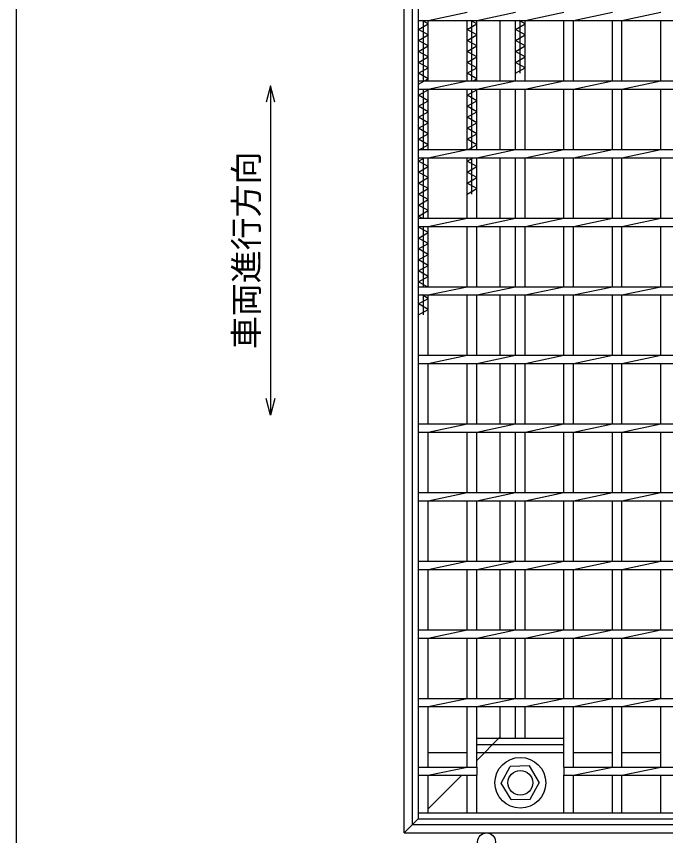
# Model space of a CAD drawing. Units: millimetres, scale not verified. Extents: x -1456 to 1385, y -1026 to 843.
# Drawn here: x -1383 to -910, y -304 to 294 of the extents above; entities that cross this region are included whole.
import ezdxf
from ezdxf.enums import TextEntityAlignment as Align

# ---------------------------------------------------------------- set-up
doc = ezdxf.new("R2010")
doc.units = ezdxf.units.MM
doc.header["$LTSCALE"] = 8
doc.linetypes.add('DASHED', pattern=[7.5, 6, -1.5])
for name, color, linetype, lineweight in [('0_2', 150, 'Continuous', 25), ('16', 3, 'Continuous', 25), ('19', 6, 'Continuous', 25), ('22', 4, 'Continuous', 25)]:
    doc.layers.add(name, color=color, linetype=linetype, lineweight=lineweight)
doc.styles.add('ベクトル', font='')
doc.styles.get('ベクトル').set_extended_font_data('ベクトル')

msp = doc.modelspace()

# ---------------------------------------------------------------- linework, layer by layer
at = {"layer": '0_2'}
msp.add_line((-1383.2, -917.2), (-1383.2, 842.8), dxfattribs=at)
at = {"layer": '16'}
for p, q in [((-1090, -287), (-1090, 524)), ((-1090, 290.5), (-1090, 296.5)), ((-1083, 290.5), (-1054.7, 296.5)), ((-1047.7, 290.5), (-1019.4, 296.5)), ((-1012.4, 290.5), (-984.1, 296.5)), ((-977.1, 290.5), (-948.8, 296.5)), ((-941.8, 290.5), (-913.5, 296.5)), ((-1090, 290.5), (-271, 290.5)), ((-1090, 284), (-1083, 288)), ((-1083, 288), (-1087.375, 290.5)), ((-1086.5, 246.5), (-1086.5, 290.5)), ((-1083, 246.5), (-1083, 290.5)), ((-1054.7, 246.5), (-1054.7, 290.5)), ((-1054.7, 284), (-1047.7, 288)), ((-1047.7, 288), (-1052.075, 290.5)), ((-1051.2, 246.5), (-1051.2, 290.5)), ((-1047.7, 246.5), (-1047.7, 290.5)), ((-1019.4, 246.5), (-1019.4, 290.5)), ((-1019.4, 284), (-1012.4, 288)), ((-1012.4, 288), (-1016.775, 290.5)), ((-1015.9, 252), (-1015.9, 290.5)), ((-1012.4, 246.5), (-1012.4, 290.5)), ((-984.1, 246.5), (-984.1, 290.5)), ((-977.1, 246.5), (-977.1, 290.5)), ((-948.8, 246.5), (-948.8, 290.5)), ((-941.8, 246.5), (-941.8, 290.5)), ((-913.5, 246.5), (-913.5, 290.5)), ((-1083, 280), (-1090, 284)), ((-1047.7, 280), (-1054.7, 284)), ((-1012.4, 280), (-1019.4, 284)), ((-1090, 276), (-1083, 280)), ((-1083, 272), (-1090, 276)), ((-1054.7, 276), (-1047.7, 280)), ((-1047.7, 272), (-1054.7, 276)), ((-1019.4, 276), (-1012.4, 280)), ((-1012.4, 272), (-1019.4, 276)), ((-1090, 268), (-1083, 272)), ((-1054.7, 268), (-1047.7, 272)), ((-1019.4, 268), (-1012.4, 272)), ((-1083, 264), (-1090, 268)), ((-1090, 260), (-1083, 264)), ((-1047.7, 264), (-1054.7, 268)), ((-1054.7, 260), (-1047.7, 264)), ((-1012.4, 264), (-1019.4, 268)), ((-1019.4, 260), (-1012.4, 264)), ((-1083, 256), (-1090, 260)), ((-1047.7, 256), (-1054.7, 260)), ((-1012.4, 256), (-1019.4, 260)), ((-1090, 252), (-1083, 256)), ((-1083, 248), (-1090, 252)), ((-1054.7, 252), (-1047.7, 256)), ((-1047.7, 248), (-1054.7, 252)), ((-1019.4, 252), (-1012.4, 256)), ((-1090, 244), (-1083, 248)), ((-1090, 246.5), (-271, 246.5)), ((-1090, 240.5), (-1090, 246.5)), ((-1083, 240.5), (-1054.7, 246.5)), ((-1050.325, 246.5), (-1047.7, 248)), ((-1047.7, 240.5), (-1019.4, 246.5)), ((-1012.4, 240.5), (-984.1, 246.5)), ((-977.1, 240.5), (-948.8, 246.5)), ((-941.8, 240.5), (-913.5, 246.5)), ((-1090, 240.5), (-271, 240.5)), ((-1090, 236), (-1083, 240)), ((-1086.5, 196.5), (-1086.5, 240.5)), ((-1083, 240), (-1083.875, 240.5)), ((-1083, 196.5), (-1083, 240.5)), ((-1054.7, 196.5), (-1054.7, 240.5)), ((-1054.7, 236), (-1047.7, 240)), ((-1051.2, 196.5), (-1051.2, 240.5)), ((-1047.7, 240), (-1048.575, 240.5)), ((-1047.7, 196.5), (-1047.7, 240.5)), ((-1019.4, 196.5), (-1019.4, 240.5)), ((-1012.4, 196.5), (-1012.4, 240.5)), ((-984.1, 196.5), (-984.1, 240.5)), ((-977.1, 196.5), (-977.1, 240.5)), ((-948.8, 196.5), (-948.8, 240.5)), ((-941.8, 196.5), (-941.8, 240.5)), ((-913.5, 196.5), (-913.5, 240.5)), ((-1083, 232), (-1090, 236)), ((-1047.7, 232), (-1054.7, 236)), ((-1090, 228), (-1083, 232)), ((-1083, 224), (-1090, 228)), ((-1054.7, 228), (-1047.7, 232)), ((-1047.7, 224), (-1054.7, 228)), ((-1090, 220), (-1083, 224)), ((-1054.7, 220), (-1047.7, 224)), ((-1083, 216), (-1090, 220)), ((-1090, 212), (-1083, 216)), ((-1047.7, 216), (-1054.7, 220)), ((-1054.7, 212), (-1047.7, 216)), ((-1083, 208), (-1090, 212)), ((-1047.7, 208), (-1054.7, 212)), ((-1090, 204), (-1083, 208)), ((-1083, 200), (-1090, 204)), ((-1054.7, 204), (-1047.7, 208)), ((-1047.7, 200), (-1054.7, 204)), ((-1090, 196), (-1083, 200)), ((-1053.825, 196.5), (-1047.7, 200)), ((-1090, 196.5), (-271, 196.5)), ((-1090, 190.5), (-1090, 196.5)), ((-1083, 190.5), (-1054.7, 196.5)), ((-1047.7, 190.5), (-1019.4, 196.5)), ((-1012.4, 190.5), (-984.1, 196.5)), ((-977.1, 190.5), (-948.8, 196.5)), ((-941.8, 190.5), (-913.5, 196.5)), ((-1090, 190.5), (-271, 190.5)), ((-1090, 188), (-1085.625, 190.5)), ((-1083, 184), (-1090, 188)), ((-1086.5, 146.5), (-1086.5, 190.5)), ((-1083, 146.5), (-1083, 190.5)), ((-1054.7, 146.5), (-1054.7, 190.5)), ((-1054.7, 188), (-1050.325, 190.5)), ((-1047.7, 184), (-1054.7, 188)), ((-1051.2, 164), (-1051.2, 190.5)), ((-1047.7, 146.5), (-1047.7, 190.5)), ((-1019.4, 146.5), (-1019.4, 190.5)), ((-1012.4, 146.5), (-1012.4, 190.5)), ((-984.1, 146.5), (-984.1, 190.5)), ((-977.1, 146.5), (-977.1, 190.5)), ((-948.8, 146.5), (-948.8, 190.5)), ((-941.8, 146.5), (-941.8, 190.5)), ((-913.5, 146.5), (-913.5, 190.5)), ((-1090, 180), (-1083, 184)), ((-1083, 176), (-1090, 180)), ((-1054.7, 180), (-1047.7, 184)), ((-1047.7, 176), (-1054.7, 180)), ((-1090, 172), (-1083, 176)), ((-1054.7, 172), (-1047.7, 176)), ((-1083, 168), (-1090, 172)), ((-1090, 164), (-1083, 168)), ((-1047.7, 168), (-1054.7, 172)), ((-1054.7, 164), (-1047.7, 168)), ((-1083, 160), (-1090, 164)), ((-1090, 156), (-1083, 160)), ((-1083, 152), (-1090, 156)), ((-1090, 148), (-1083, 152)), ((-1087.375, 146.5), (-1090, 148)), ((-1090, 146.5), (-271, 146.5)), ((-1090, 140.5), (-1090, 146.5)), ((-1083, 140.5), (-1054.7, 146.5)), ((-1047.7, 140.5), (-1019.4, 146.5)), ((-1012.4, 140.5), (-984.1, 146.5)), ((-977.1, 140.5), (-948.8, 146.5)), ((-941.8, 140.5), (-913.5, 146.5)), ((-1090, 140.5), (-271, 140.5)), ((-1090, 140), (-1089.125, 140.5)), ((-1083, 136), (-1090, 140)), ((-1086.5, 96.5), (-1086.5, 140.5)), ((-1083, 96.5), (-1083, 140.5)), ((-1054.7, 96.5), (-1054.7, 140.5)), ((-1047.7, 96.5), (-1047.7, 140.5)), ((-1019.4, 96.5), (-1019.4, 140.5)), ((-1012.4, 96.5), (-1012.4, 140.5)), ((-984.1, 96.5), (-984.1, 140.5)), ((-977.1, 96.5), (-977.1, 140.5)), ((-948.8, 96.5), (-948.8, 140.5)), ((-941.8, 96.5), (-941.8, 140.5)), ((-913.5, 96.5), (-913.5, 140.5)), ((-1090, 132), (-1083, 136)), ((-1083, 128), (-1090, 132)), ((-1090, 124), (-1083, 128)), ((-1083, 120), (-1090, 124)), ((-1090, 116), (-1083, 120)), ((-1083, 112), (-1090, 116)), ((-1090, 108), (-1083, 112)), ((-1083, 104), (-1090, 108)), ((-1090, 100), (-1083, 104)), ((-1083.875, 96.5), (-1090, 100)), ((-1090, 96.5), (-271, 96.5)), ((-1090, 90.5), (-1090, 96.5)), ((-1083, 90.5), (-1054.7, 96.5)), ((-1047.7, 90.5), (-1019.4, 96.5)), ((-1012.4, 90.5), (-984.1, 96.5)), ((-977.1, 90.5), (-948.8, 96.5)), ((-941.8, 90.5), (-913.5, 96.5)), ((-1090, 90.5), (-271, 90.5)), ((-1083, 88), (-1087.375, 90.5)), ((-1086.5, 76), (-1086.5, 90.5)), ((-1083, 46.5), (-1083, 90.5)), ((-1054.7, 46.5), (-1054.7, 90.5)), ((-1047.7, 46.5), (-1047.7, 90.5)), ((-1019.4, 46.5), (-1019.4, 90.5)), ((-1012.4, 46.5), (-1012.4, 90.5)), ((-984.1, 46.5), (-984.1, 90.5)), ((-977.1, 46.5), (-977.1, 90.5)), ((-948.8, 46.5), (-948.8, 90.5)), ((-941.8, 46.5), (-941.8, 90.5)), ((-913.5, 46.5), (-913.5, 90.5)), ((-1090, 84), (-1083, 88)), ((-1083, 80), (-1090, 84)), ((-1090, 76), (-1083, 80)), ((-1090, 46.5), (-271, 46.5)), ((-1090, 40.5), (-1090, 46.5)), ((-1083, 40.5), (-1054.7, 46.5)), ((-1047.7, 40.5), (-1019.4, 46.5)), ((-1012.4, 40.5), (-984.1, 46.5)), ((-977.1, 40.5), (-948.8, 46.5)), ((-941.8, 40.5), (-913.5, 46.5)), ((-1090, 40.5), (-271, 40.5)), ((-1083, -3.5), (-1083, 40.5)), ((-1054.7, -3.5), (-1054.7, 40.5)), ((-1047.7, -3.5), (-1047.7, 40.5)), ((-1019.4, -3.5), (-1019.4, 40.5)), ((-1012.4, -3.5), (-1012.4, 40.5)), ((-984.1, -3.5), (-984.1, 40.5)), ((-977.1, -3.5), (-977.1, 40.5)), ((-948.8, -3.5), (-948.8, 40.5)), ((-941.8, -3.5), (-941.8, 40.5)), ((-913.5, -3.5), (-913.5, 40.5)), ((-1090, -3.5), (-271, -3.5)), ((-1090, -9.5), (-1090, -3.5)), ((-1083, -9.5), (-1054.7, -3.5)), ((-1047.7, -9.5), (-1019.4, -3.5)), ((-1012.4, -9.5), (-984.1, -3.5)), ((-977.1, -9.5), (-948.8, -3.5)), ((-941.8, -9.5), (-913.5, -3.5)), ((-1090, -9.5), (-271, -9.5)), ((-1083, -53.5), (-1083, -9.5)), ((-1054.7, -53.5), (-1054.7, -9.5)), ((-1047.7, -53.5), (-1047.7, -9.5)), ((-1019.4, -53.5), (-1019.4, -9.5)), ((-1012.4, -53.5), (-1012.4, -9.5)), ((-984.1, -53.5), (-984.1, -9.5)), ((-977.1, -53.5), (-977.1, -9.5)), ((-948.8, -53.5), (-948.8, -9.5)), ((-941.8, -53.5), (-941.8, -9.5)), ((-913.5, -53.5), (-913.5, -9.5)), ((-1090, -53.5), (-271, -53.5)), ((-1090, -59.5), (-1090, -53.5)), ((-1083, -59.5), (-1054.7, -53.5)), ((-1047.7, -59.5), (-1019.4, -53.5)), ((-1012.4, -59.5), (-984.1, -53.5)), ((-977.1, -59.5), (-948.8, -53.5)), ((-941.8, -59.5), (-913.5, -53.5)), ((-1090, -59.5), (-271, -59.5)), ((-1083, -103.5), (-1083, -59.5)), ((-1054.7, -103.5), (-1054.7, -59.5)), ((-1047.7, -103.5), (-1047.7, -59.5)), ((-1019.4, -103.5), (-1019.4, -59.5)), ((-1012.4, -103.5), (-1012.4, -59.5)), ((-984.1, -103.5), (-984.1, -59.5)), ((-977.1, -103.5), (-977.1, -59.5)), ((-948.8, -103.5), (-948.8, -59.5)), ((-941.8, -103.5), (-941.8, -59.5)), ((-913.5, -103.5), (-913.5, -59.5)), ((-1090, -103.5), (-271, -103.5)), ((-1090, -109.5), (-1090, -103.5)), ((-1083, -109.5), (-1054.7, -103.5)), ((-1047.7, -109.5), (-1019.4, -103.5)), ((-1012.4, -109.5), (-984.1, -103.5)), ((-977.1, -109.5), (-948.8, -103.5)), ((-941.8, -109.5), (-913.5, -103.5)), ((-1090, -109.5), (-271, -109.5)), ((-1083, -153.5), (-1083, -109.5)), ((-1054.7, -153.5), (-1054.7, -109.5)), ((-1047.7, -153.5), (-1047.7, -109.5)), ((-1019.4, -153.5), (-1019.4, -109.5)), ((-1012.4, -153.5), (-1012.4, -109.5)), ((-984.1, -153.5), (-984.1, -109.5)), ((-977.1, -153.5), (-977.1, -109.5)), ((-948.8, -153.5), (-948.8, -109.5)), ((-941.8, -153.5), (-941.8, -109.5)), ((-913.5, -153.5), (-913.5, -109.5)), ((-1090, -153.5), (-271, -153.5)), ((-1090, -159.5), (-1090, -153.5)), ((-1083, -159.5), (-1054.7, -153.5)), ((-1047.7, -159.5), (-1019.4, -153.5)), ((-1012.4, -159.5), (-984.1, -153.5)), ((-977.1, -159.5), (-948.8, -153.5)), ((-941.8, -159.5), (-913.5, -153.5)), ((-1090, -159.5), (-271, -159.5)), ((-1083, -203.5), (-1083, -159.5)), ((-1054.7, -203.5), (-1054.7, -159.5)), ((-1047.7, -203.5), (-1047.7, -159.5)), ((-1019.4, -203.5), (-1019.4, -159.5)), ((-1012.4, -203.5), (-1012.4, -159.5)), ((-984.1, -203.5), (-984.1, -159.5)), ((-977.1, -203.5), (-977.1, -159.5)), ((-948.8, -203.5), (-948.8, -159.5)), ((-941.8, -203.5), (-941.8, -159.5)), ((-913.5, -203.5), (-913.5, -159.5)), ((-1090, -203.5), (-271, -203.5)), ((-1090, -209.5), (-1090, -203.5)), ((-1083, -209.5), (-1054.7, -203.5)), ((-1047.7, -209.5), (-1019.4, -203.5)), ((-1012.4, -209.5), (-984.1, -203.5)), ((-977.1, -209.5), (-948.8, -203.5)), ((-941.8, -209.5), (-913.5, -203.5)), ((-1090, -209.5), (-271, -209.5)), ((-1083, -253.5), (-1083, -209.5)), ((-1054.7, -253.5), (-1054.7, -209.5)), ((-1047.7, -253.5), (-1047.7, -209.5)), ((-1019.4, -232.5), (-1019.4, -209.5)), ((-1012.4, -232.5), (-1012.4, -209.5)), ((-984.1, -253.5), (-984.1, -209.5)), ((-977.1, -253.5), (-977.1, -209.5)), ((-948.8, -253.5), (-948.8, -209.5)), ((-941.8, -253.5), (-941.8, -209.5)), ((-913.5, -253.5), (-913.5, -209.5)), ((-1047.7, -232.5), (-984.1, -232.5)), ((-1047.7, -237), (-1047.7, -232.5)), ((-984.1, -237), (-984.1, -232.5)), ((-1047.7, -237), (-984.1, -237)), ((-1083, -243), (-1054.7, -243)), ((-1047.7, -243), (-984.1, -243)), ((-977.1, -243), (-948.8, -243)), ((-941.8, -243), (-913.5, -243)), ((-1090, -253.5), (-1047.7, -253.5)), ((-1090, -259.5), (-1090, -253.5)), ((-1083, -259.5), (-1054.7, -253.5)), ((-1047.7, -253.5), (-1047.7, -259.5)), ((-1029.896, -265.342), (-1023.194, -253.05)), ((-1009.198, -252.708), (-1023.194, -253.05)), ((-1001.9, -265), (-1009.198, -252.708)), ((-984.1, -253.5), (-377, -253.5)), ((-984.1, -253.5), (-984.1, -259.5)), ((-977.1, -259.5), (-948.8, -253.5)), ((-941.8, -259.5), (-913.5, -253.5)), ((-1090, -259.5), (-1047.7, -259.5)), ((-1083, -287), (-1083, -259.5)), ((-1054.7, -287), (-1054.7, -259.5)), ((-1047.7, -287), (-1047.7, -259.5)), ((-984.1, -259.5), (-377, -259.5)), ((-984.1, -287), (-984.1, -259.5)), ((-977.1, -287), (-977.1, -259.5)), ((-948.8, -287), (-948.8, -259.5)), ((-941.8, -287), (-941.8, -259.5)), ((-913.5, -287), (-913.5, -259.5)), ((-1022.602, -277.292), (-1029.896, -265.342)), ((-1008.606, -276.95), (-1001.904, -264.658)), ((-1022.602, -277.292), (-1008.606, -276.95)), ((-1090, -287), (-271, -287)), ((-1090, -291.5), (-1090, -287)), ((-1090, -287), (-1083, -287)), ((-271, -291.5), (-1090, -291.5)), ((-1054.7, -287), (-1047.7, -287)), ((-1019.4, -287), (-1012.4, -287)), ((-984.1, -287), (-977.1, -287)), ((-948.8, -287), (-941.8, -287)), ((-913.5, -287), (-906.5, -287))]:
    msp.add_line(p, q, dxfattribs=at)
for radius in [18.5, 9]:
    msp.add_circle((-1015.9, -265), radius, dxfattribs=at)
at = {"layer": '19'}
for p, q in [((-1100.5, -301.5), (-1100.5, 538.5)), ((-1094.5, -295.5), (-1094.5, 532.5)), ((-1030.5, 246.5), (-1030.5, 290.5)), ((-1030.5, 196.5), (-1030.5, 240.5)), ((-1030.5, 146.5), (-1030.5, 190.5)), ((-1030.5, 96.5), (-1030.5, 140.5)), ((-1030.5, 46.5), (-1030.5, 90.5)), ((-1030.5, -3.5), (-1030.5, 40.5)), ((-1030.5, -53.5), (-1030.5, -9.5)), ((-1030.5, -103.5), (-1030.5, -59.5)), ((-1030.5, -153.5), (-1030.5, -109.5)), ((-1030.5, -203.5), (-1030.5, -159.5)), ((-1030.5, -232.5), (-1030.5, -209.5)), ((-1094.5, -295.5), (-266.5, -295.5)), ((-1100.5, -301.5), (-260.5, -301.5))]:
    msp.add_line(p, q, dxfattribs=at)
at = {"layer": '19', "linetype": 'DASHED'}
for p, q in [((-1047.7, -248.7), (-1030.5, -231.5)), ((-1030.5, -231.5), (-1030.5, -227)), ((-1083, -284), (-1058.5, -259.5)), ((-1100.5, -301.5), (-1090, -291))]:
    msp.add_line(p, q, dxfattribs=at)
at = {"layer": '19'}
msp.add_circle((-1040.5, -308), 6.5, dxfattribs=at)
at = {"layer": '22'}
for p, q in [((-1198, 243), (-1201.2, 231)), ((-1194.8, 231), (-1198, 243)), ((-1198, 243), (-1198, 3)), ((-1198, 3), (-1201.2, 15)), ((-1194.8, 15), (-1198, 3))]:
    msp.add_line(p, q, dxfattribs=at)

# ---------------------------------------------------------------- texts
at = {"layer": '22', "color": 2, "style": 'ベクトル'}
msp.add_text('車両進行方向', height=17.6, rotation=90, dxfattribs=at).set_placement((-1215.6, 51), align=Align.MIDDLE_LEFT)

doc.saveas('drawing.dxf')
